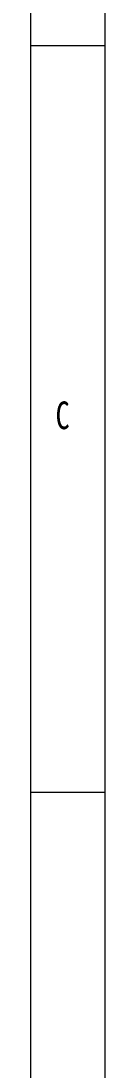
# Model space of a CAD drawing. Header units: millimetres. Extents: x 5 to 589, y 5 to 415.
# Drawn here: x 584 to 589, y 241.4 to 311.7 of the extents above; entities that cross this region are included whole.
import ezdxf

# ---------------------------------------------------------------- set-up
doc = ezdxf.new("R2010")
doc.units = ezdxf.units.MM
doc.styles.add('SLDTEXTSTYLE0', font='TXT', dxfattribs={"width": 0.75})

msp = doc.modelspace()

# ---------------------------------------------------------------- linework, layer by layer
at = {"color": 7, "linetype": 'Continuous', "lineweight": 0}
for p, q in [((589, 5), (589, 415)), ((584, 10), (584, 410)), ((589, 310), (584, 310)), ((584, 260), (589, 260))]:
    msp.add_line(p, q, dxfattribs=at)

# ---------------------------------------------------------------- texts
at = {"color": 7, "linetype": 'Continuous', "lineweight": 0, "insert": (585.6667, 286.168), "char_height": 1.8521, "attachment_point": 1, "style": 'SLDTEXTSTYLE0'}
msp.add_mtext('C', dxfattribs=at)

doc.saveas('drawing.dxf')
